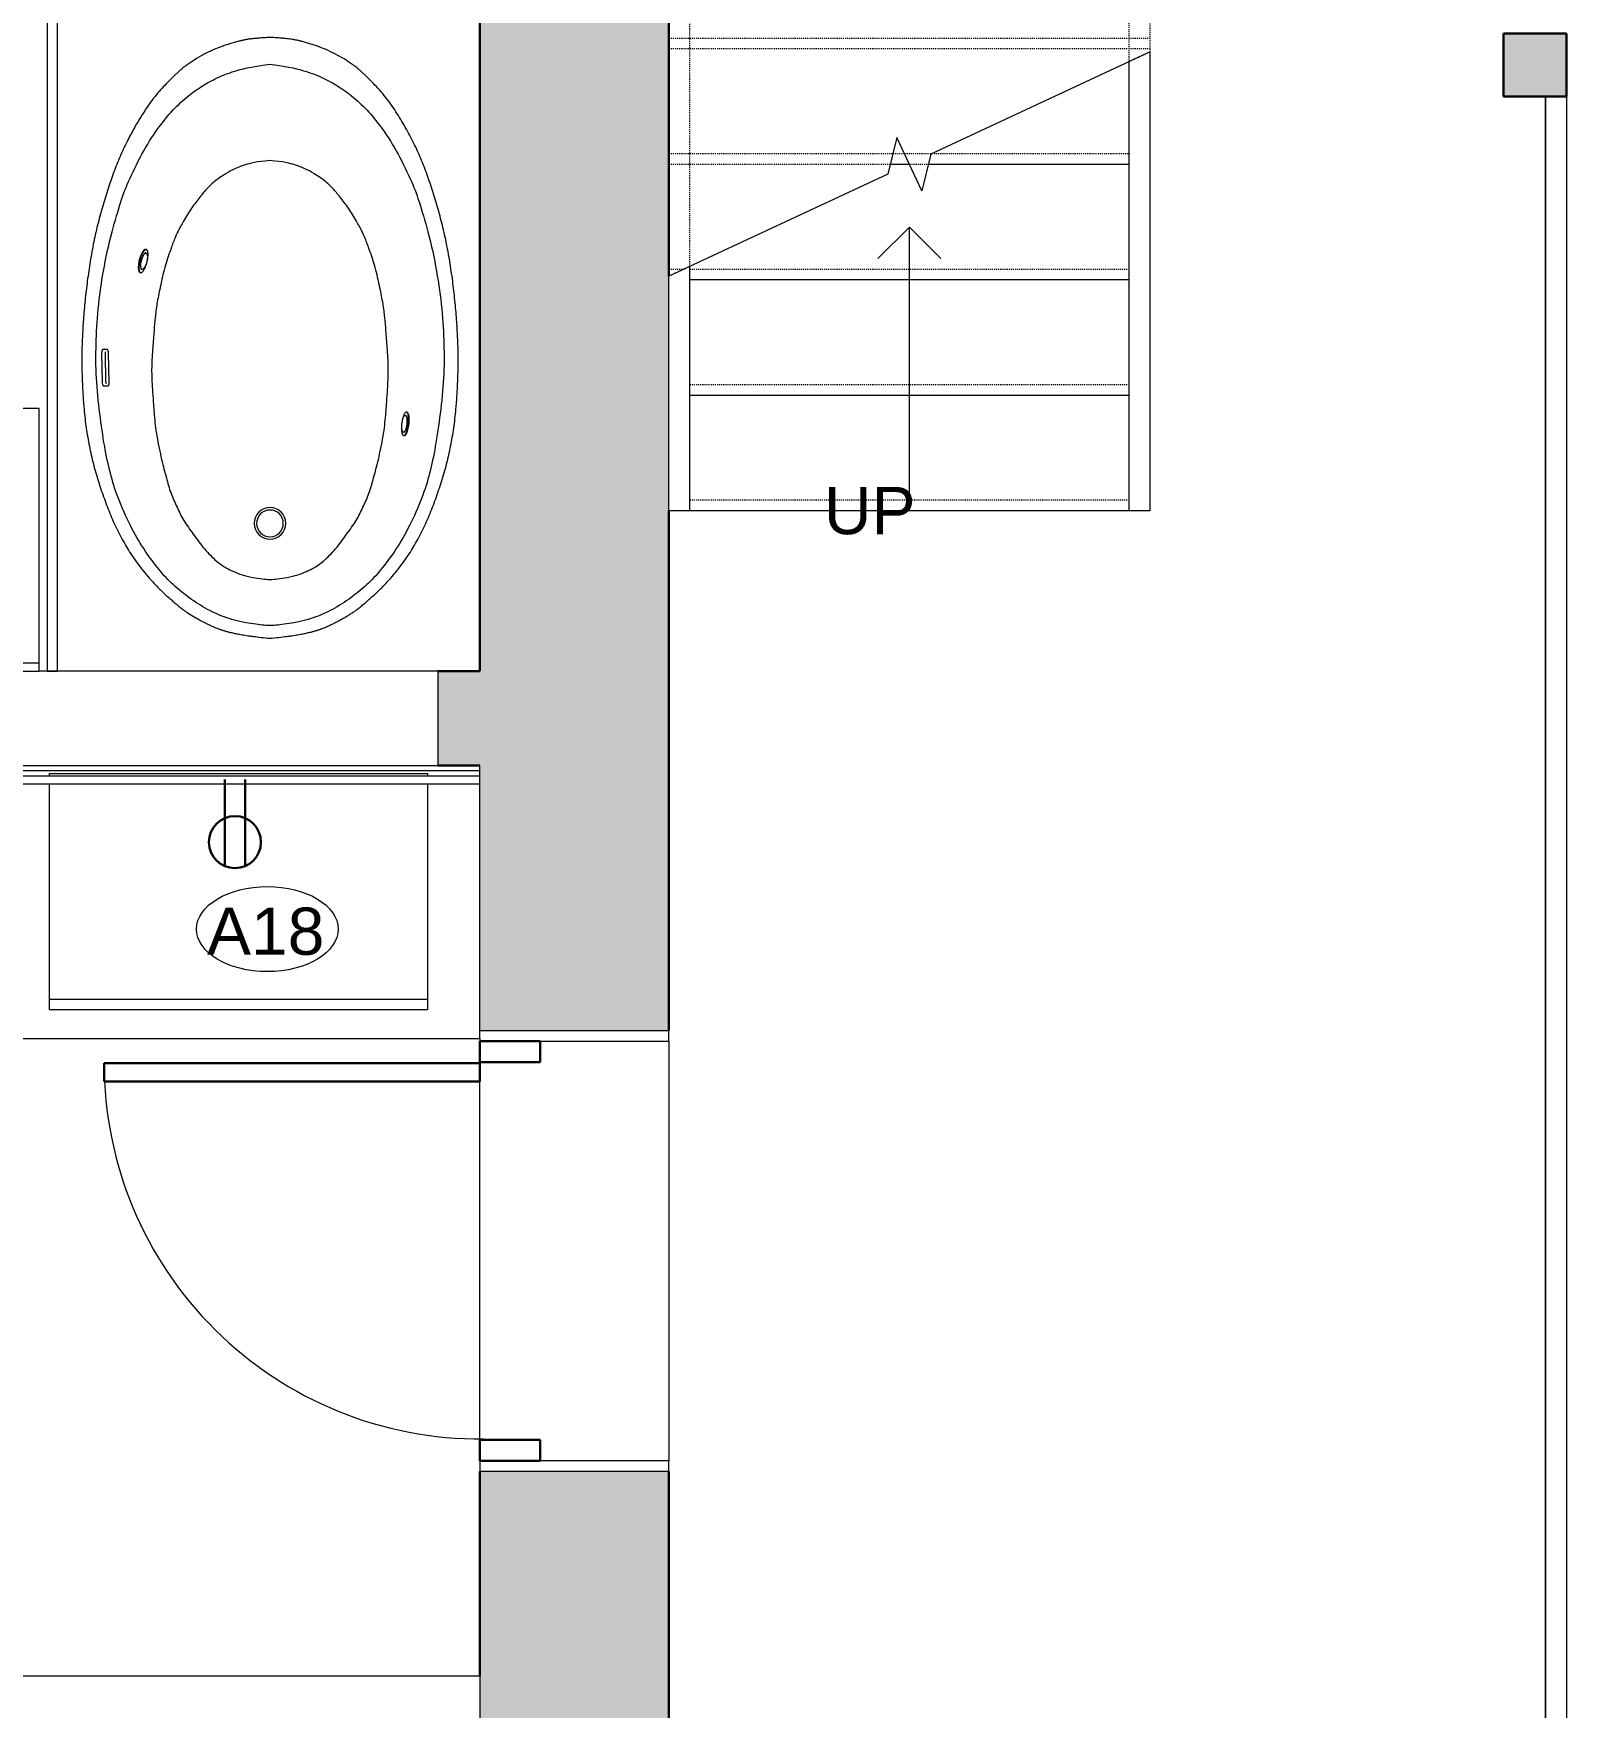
# Model space of a CAD drawing. Header units: inches. Extents: x -4688 to 1542, y -3558 to 978.
# Drawn here: x -814.6 to -668.5, y -882.7 to -723.2 of the extents above; entities that cross this region are included whole.
import ezdxf

# ---------------------------------------------------------------- set-up
doc = ezdxf.new("R2010")
doc.units = ezdxf.units.IN
doc.header["$MEASUREMENT"] = 0
doc.linetypes.add('Overhead 1_16_', pattern=[0.101562, 0.0625, -0.039062])
for name, color, linetype, lineweight in [('A-ANNO-NOTE', 131, 'Continuous', 40), ('A-COLS', 52, 'Continuous', 18), ('A-DOOR', 31, 'Continuous', 18), ('A-DOOR-FRAM', 31, 'Continuous', 30), ('A-FLOR-HRAL', 11, 'Continuous', 18), ('A-GLAZ-CURT', 52, 'Continuous', 9), ('A-WALL', 113, 'Continuous', 18), ('A-WALL-PATT', 111, 'Continuous', 18), ('P-SANR-FIXT', 6, 'Continuous', 9), ('Q-CASE', 31, 'Continuous', 9), ('Q-SPCQ', 91, 'Continuous', 9), ('Q-SPCQ-IDEN', 132, 'Continuous', 9), ('S-STRS', 31, 'Continuous', 18), ('S-STRS-ANNO', 31, 'Continuous', 9), ('S-STRS-IDEN', 31, 'Continuous', 9), ('S-STRS-MBND', 31, 'Continuous', 18)]:
    doc.layers.add(name, color=color, linetype=linetype, lineweight=lineweight)
doc.styles.add('Arial', font='arial.ttf', dxfattribs={"height": 4.5})
doc.styles.add('Swis721 Lt BT', font='swissl.ttf', dxfattribs={"height": 4.5})
pattern_1 = [(0, (0, 0), (15.36, 3.84), [0.634, -10.886, 0.634, -10.886, -61.44]), (0, (0, 0), (15.36, 3.84), [-23.04, 0.634, -22.406, 0.634, -10.886, -26.88]), (0, (0, 0), (15.36, 3.84), [-57.6, 0.634, -7.046, 0.634, -18.566]), (120, (5.76, 1.92), (-11.005538, 11.38215), [0.634, -10.886, 0.634, -10.886, -61.44]), (120, (5.76, 1.92), (-11.005538, 11.38215), [-23.04, 0.634, -22.406, 0.634, -10.886, -26.88]), (120, (5.76, 1.92), (-11.005538, 11.38215), [-57.6, 0.634, -7.046, 0.634, -18.566]), (240, (7.68, 9.6), (-4.354462, -15.22215), [0.634, -10.886, 0.634, -10.886, -61.44]), (240, (7.68, 9.6), (-4.354462, -15.22215), [-23.04, 0.634, -22.406, 0.634, -10.886, -26.88]), (240, (7.68, 9.6), (-4.354462, -15.22215), [-57.6, 0.634, -7.046, 0.634, -18.566])]

# ---------------------------------------------------------------- blocks, each defined once
blk = doc.blocks.new('Top Rail Type - Top Rail_Internal_-7020471-1st Floor Power _ Signal')
at = {"layer": 'A-FLOR-HRAL', "linetype": 'Overhead 1_16_', "lineweight": 9}
for p, q in [((-710.17, -725.86), (-710.17, -603.63)), ((-708.17, -724.93), (-708.17, -603.63))]:
    blk.add_line(p, q, dxfattribs=at)
at = {"layer": 'A-FLOR-HRAL', "lineweight": 9}
for p, q in [((-708.17, -724.93), (-710.17, -725.86)), ((-708.17, -768.63), (-708.17, -724.93)), ((-710.17, -768.63), (-710.17, -725.86)), ((-710.17, -768.63), (-708.17, -768.63))]:
    blk.add_line(p, q, dxfattribs=at)
blk = doc.blocks.new('Top Rail Type - Top Rail_Internal_-7020483-1st Floor Power _ Signal')
at = {"layer": 'A-FLOR-HRAL', "linetype": 'Overhead 1_16_', "lineweight": 9}
for p, q in [((-754.04, -746.32), (-754.04, -603.63)), ((-752.04, -745.39), (-752.04, -603.63))]:
    blk.add_line(p, q, dxfattribs=at)
at = {"layer": 'A-FLOR-HRAL', "lineweight": 9}
for p, q in [((-752.04, -745.39), (-754.04, -746.32)), ((-754.04, -768.63), (-754.04, -746.32)), ((-752.04, -768.63), (-752.04, -745.39)), ((-754.04, -768.63), (-752.04, -768.63))]:
    blk.add_line(p, q, dxfattribs=at)
blk = doc.blocks.new('Single Flush - D2 3_ X 7_3_-7388213-1st Floor Power _ Signal')
at = {"layer": 'A-DOOR', "lineweight": 30}
for p, q in [((16.15625, 44.8125), (16.15625, 9)), ((17.90625, 44.8125), (16.15625, 44.8125)), ((17.90625, 9), (17.90625, 44.8125)), ((16.15625, 9), (17.90625, 9))]:
    blk.add_line(p, q, dxfattribs=at)
at = {"layer": 'A-DOOR', "lineweight": 9}
blk.add_arc((17.90625, 9), 35.8125, 90, 180.5, dxfattribs=at)
at = {"layer": 'A-DOOR-FRAM'}
for p, q in [((-20, 3.25), (-20, 9)), ((-20, 9), (-18, 9)), ((-18, 3.25), (-18, 9)), ((18.000004, 3.25), (18.000004, 9)), ((18.000004, 9), (20.000004, 9)), ((20.000004, 3.25), (20.000004, 9)), ((-20, 3.25), (-18, 3.25)), ((18.000004, 3.25), (20.000004, 3.25))]:
    blk.add_line(p, q, dxfattribs=at)
blk = doc.blocks.new('System Panel - Glazed-7062502-1st Floor Power _ Signal')
at = {"layer": 'A-GLAZ-CURT', "lineweight": 18}
for p, q in [((36.87, 1.75), (-36.87, 1.75)), ((-36.87, 1.75), (-36.87, 0.75)), ((36.87, 0.75), (36.87, 1.75)), ((-36.87, 0.75), (36.87, 0.75))]:
    blk.add_line(p, q, dxfattribs=at)
blk = doc.blocks.new('downloadobjectfile_id_236f7131-f753-4b41-a4ac-6b6cf5932f67 - Bath tub-6664744-1st Floor Power _ Signal')
at = {"layer": 'P-SANR-FIXT'}
for p, q in [((-1.53, 16.05), (-4.15, 15.99)), ((-4.58, 15.85), (-4.58, 15.48)), ((-4.21, 15.32), (-1.45, 15.38)), ((-1.52, 15.72), (-4.15, 15.66)), ((-1.09, 15.55), (-1.1, 15.94)), ((6.24, 12.4), (6.23, 12.33)), ((8.41, 11.78), (8.42, 11.84))]:
    blk.add_line(p, q, dxfattribs=at)
for centre, radius, start, end in [((-4.14, 15.3), 0.361, 91.2564, 121.564), ((-1.51, 15.36), 0.361, 60.9489, 91.2564), ((-17.67, 0), 1.5, 360, 180), ((-17.67, 0), 1.27, 0, 180), ((-17.67, 0), 1.5, 180, 360), ((-17.67, 0), 1.27, 180, 0)]:
    blk.add_arc(centre, radius, start, end, dxfattribs=at)
for points, knots in [([(28.63, 0), (28.61, 0.2), (28.6, 0.48), (28.58, 0.81), (28.56, 1.05), (28.54, 1.26), (28.52, 1.45), (28.51, 1.62), (28.49, 1.79), (28.47, 1.94), (28.45, 2.07), (28.43, 2.2), (28.41, 2.33), (28.39, 2.44), (28.36, 2.55), (28.34, 2.65), (28.31, 2.76), (28.29, 2.87), (28.25, 3.01), (28.21, 3.18), (28.14, 3.41), (28.06, 3.71), (27.93, 4.11), (27.71, 4.76), (27.37, 5.6), (26.88, 6.57), (26.43, 7.3), (26.09, 7.81), (25.84, 8.15), (25.61, 8.44), (25.38, 8.7), (25.15, 8.95), (24.91, 9.19), (24.65, 9.45), (24.29, 9.81), (23.8, 10.29), (23.15, 10.85), (22.57, 11.3), (22.09, 11.64), (21.72, 11.88), (21.36, 12.12), (20.99, 12.35), (20.62, 12.58), (20.26, 12.79), (19.89, 13), (19.52, 13.2), (19.15, 13.4), (18.66, 13.65), (18.04, 13.95), (17.29, 14.29), (16.53, 14.61), (15.75, 14.9), (14.69, 15.28), (13.32, 15.72), (11.9, 16.13), (10.73, 16.44), (9.54, 16.72), (8, 17.02), (6.12, 17.32), (4.57, 17.52), (3.34, 17.65), (2.43, 17.73), (1.54, 17.8), (0.68, 17.85), (-0.13, 17.89), (-0.86, 17.92), (-1.51, 17.94), (-2.14, 17.94), (-2.84, 17.93), (-3.67, 17.91), (-4.61, 17.87), (-5.42, 17.83), (-6.07, 17.79), (-6.7, 17.73), (-7.78, 17.63), (-9.25, 17.42), (-10.67, 17.15), (-11.79, 16.89), (-12.64, 16.67), (-13.48, 16.42), (-14.32, 16.15), (-15.14, 15.86), (-16.2, 15.47), (-17.23, 15.06), (-18.26, 14.57), (-19.02, 14.18), (-19.74, 13.78), (-20.4, 13.38), (-21.04, 12.95), (-21.69, 12.48), (-22.38, 11.94), (-22.97, 11.43), (-23.46, 10.98), (-23.83, 10.62), (-24.2, 10.24), (-24.56, 9.85), (-24.91, 9.46), (-25.23, 9.09), (-25.52, 8.74), (-25.77, 8.43), (-25.99, 8.13), (-26.26, 7.75), (-26.5, 7.35), (-26.76, 6.89), (-26.96, 6.54), (-27.11, 6.24), (-27.23, 6.01), (-27.31, 5.84), (-27.39, 5.68), (-27.49, 5.46), (-27.59, 5.22), (-27.68, 5), (-27.73, 4.86), (-27.77, 4.76), (-27.8, 4.65), (-27.84, 4.53), (-27.88, 4.41), (-27.92, 4.28), (-27.96, 4.14), (-28, 3.99), (-28.04, 3.83), (-28.08, 3.65), (-28.13, 3.46), (-28.17, 3.26), (-28.21, 3.04), (-28.26, 2.79), (-28.3, 2.53), (-28.35, 2.24), (-28.39, 1.94), (-28.45, 1.49), (-28.53, 0.87), (-28.59, 0.3), (-28.62, 0)], [0, 0, 0, 0, 0.003049, 0.004573, 0.006098, 0.007622, 0.009146, 0.010671, 0.012195, 0.01372, 0.015244, 0.016768, 0.018293, 0.019817, 0.021341, 0.022866, 0.02439, 0.025915, 0.027439, 0.030488, 0.033537, 0.036585, 0.042683, 0.04878, 0.060976, 0.073171, 0.085366, 0.091463, 0.097561, 0.103659, 0.109756, 0.115854, 0.121951, 0.128049, 0.134146, 0.146341, 0.158537, 0.170732, 0.176829, 0.182927, 0.189024, 0.195122, 0.20122, 0.207317, 0.213415, 0.219512, 0.22561, 0.231707, 0.243902, 0.256098, 0.268293, 0.280488, 0.292683, 0.317073, 0.341463, 0.353659, 0.365854, 0.390244, 0.414634, 0.439024, 0.45122, 0.463415, 0.47561, 0.487805, 0.5, 0.512195, 0.52439, 0.536585, 0.54878, 0.560976, 0.573171, 0.585366, 0.591463, 0.597561, 0.609756, 0.634146, 0.658537, 0.670732, 0.682927, 0.695122, 0.707317, 0.719512, 0.731707, 0.756098, 0.768293, 0.780488, 0.792683, 0.804878, 0.817073, 0.829268, 0.841463, 0.853659, 0.859756, 0.865854, 0.871951, 0.878049, 0.884146, 0.890244, 0.896341, 0.902439, 0.908537, 0.914634, 0.926829, 0.932927, 0.939024, 0.945122, 0.948171, 0.95122, 0.954268, 0.957317, 0.963415, 0.966463, 0.967988, 0.969512, 0.971037, 0.972561, 0.974085, 0.97561, 0.977134, 0.978659, 0.980183, 0.981707, 0.983232, 0.984756, 0.98628, 0.987805, 0.989329, 0.990854, 0.992378, 0.993902, 0.996951, 1, 1, 1, 1]), ([(-27.41, 0), (-27.41, 0.17), (-27.39, 0.55), (-27.13, 2.64), (-26.63, 4.38), (-25.79, 6.2), (-24.61, 7.94), (-23.4, 9.44), (-21.88, 10.76), (-19.96, 12.16), (-17.98, 13.29), (-15.15, 14.56), (-12.92, 15.24), (-10.26, 15.8), (-7.17, 16.24), (-3.75, 16.6), (-0.55, 16.6), (2.72, 16.42), (6.45, 15.9), (9.78, 15.19), (13.29, 14.12), (14.76, 13.58), (18.1, 11.95), (19.97, 10.69), (21.67, 9.36), (23.1, 7.78), (23.97, 6.54), (24.83, 5.05), (25.43, 3.41), (25.81, 1.98), (26.08, 0)], [-5.618031, -5.618031, -5.618031, -5.618031, -5.544194, -5.424812, -5.260384, -5.095898, -4.928484, -4.760658, -4.585358, -4.400115, -4.184559, -3.970312, -3.743931, -3.517047, -3.259472, -2.988396, -2.713063, -2.428449, -2.138296, -1.837006, -1.597044, -1.348216, -1.138919, -0.913036, -0.731154, -0.569833, -0.420907, -0.282566, -0.145254, 0, 0, 0, 0]), ([(-4.15, 15.99), (-4.26, 15.99), (-4.4, 15.97), (-4.52, 15.92), (-4.56, 15.9), (-4.58, 15.87), (-4.58, 15.86), (-4.58, 15.85)], [0, 0, 0, 0, 0.444444, 0.666667, 0.777778, 0.888889, 1, 1, 1, 1]), ([(-1.1, 15.94), (-1.1, 15.95), (-1.11, 15.96), (-1.14, 15.98), (-1.18, 16), (-1.25, 16.02), (-1.37, 16.04), (-1.48, 16.05), (-1.53, 16.05)], [0, 0, 0, 0, 0.125, 0.25, 0.375, 0.5, 0.75, 1, 1, 1, 1]), ([(-4.58, 15.48), (-4.57, 15.46), (-4.57, 15.45), (-4.56, 15.43), (-4.56, 15.43), (-4.56, 15.42), (-4.55, 15.42), (-4.55, 15.41), (-4.54, 15.4), (-4.53, 15.4), (-4.53, 15.39), (-4.52, 15.39), (-4.51, 15.38), (-4.5, 15.38), (-4.49, 15.37), (-4.48, 15.37), (-4.46, 15.36), (-4.45, 15.35), (-4.43, 15.35), (-4.41, 15.34), (-4.39, 15.34), (-4.37, 15.33), (-4.35, 15.33), (-4.32, 15.33), (-4.29, 15.32), (-4.26, 15.32), (-4.23, 15.32), (-4.21, 15.32)], [0, 0, 0, 0, 0.041667, 0.057292, 0.080729, 0.104167, 0.125, 0.145833, 0.1875, 0.229167, 0.270833, 0.302083, 0.333333, 0.375, 0.416667, 0.458333, 0.5, 0.541667, 0.583333, 0.666667, 0.75, 0.791667, 0.833333, 0.875, 0.916667, 0.958333, 1, 1, 1, 1]), ([(-1.45, 15.38), (-1.43, 15.38), (-1.4, 15.38), (-1.36, 15.39), (-1.33, 15.39), (-1.31, 15.4), (-1.29, 15.4), (-1.27, 15.4), (-1.26, 15.41), (-1.24, 15.41), (-1.23, 15.42), (-1.21, 15.42), (-1.2, 15.43), (-1.18, 15.44), (-1.17, 15.44), (-1.16, 15.45), (-1.15, 15.46), (-1.14, 15.46), (-1.13, 15.47), (-1.13, 15.47), (-1.12, 15.48), (-1.11, 15.49), (-1.11, 15.49), (-1.1, 15.5), (-1.1, 15.51), (-1.1, 15.51), (-1.09, 15.52), (-1.09, 15.54), (-1.09, 15.55)], [0, 0, 0, 0, 0.041667, 0.083333, 0.125, 0.166667, 0.208333, 0.25, 0.291667, 0.333333, 0.375, 0.416667, 0.5, 0.541667, 0.583333, 0.625, 0.666667, 0.697917, 0.729167, 0.770833, 0.8125, 0.854167, 0.875, 0.895833, 0.916667, 0.942708, 0.958333, 1, 1, 1, 1]), ([(16.89, 0), (16.8, 1.27), (16.48, 2.48), (16.13, 3.34), (15.69, 4.17), (14.98, 5.22), (14.26, 6.02), (13.41, 6.67), (12.38, 7.51), (11.18, 8.22), (10.13, 8.79), (9.49, 9.08), (8.26, 9.53), (6.69, 10.07), (4.84, 10.46), (3.28, 10.79), (1.97, 10.94), (0.6, 11.06), (-0.86, 11.17), (-2.86, 11.31), (-4.35, 11.24), (-5.73, 11.15), (-7.46, 11.03), (-9.26, 10.84), (-11.69, 10.32), (-13.21, 9.91), (-14.78, 9.49), (-16.19, 8.83), (-17.34, 8.3), (-18.79, 7.24), (-20.02, 6.38), (-21.28, 5.13), (-21.9, 4.24), (-22.24, 3.5), (-22.59, 2.68), (-22.84, 1.69), (-22.94, 0.81), (-23, 0.26), (-23.03, 0)], [0, 0, 0, 0, 0.095825, 0.182513, 0.269753, 0.361199, 0.455897, 0.552236, 0.65743, 0.766411, 0.857986, 0.946942, 1.048984, 1.184003, 1.327218, 1.460629, 1.57966, 1.69493, 1.829456, 1.967274, 2.102928, 2.230917, 2.36765, 2.535001, 2.698079, 2.855999, 2.988228, 3.111669, 3.240091, 3.366918, 3.507968, 3.628876, 3.730864, 3.808196, 3.883993, 3.961779, 4.030158, 4.077503, 4.077503, 4.077503, 4.077503]), ([(6.23, 12.33), (6.22, 12.32), (6.22, 12.28), (6.24, 12.22), (6.29, 12.15), (6.37, 12.08), (6.47, 12.01), (6.63, 11.92), (6.87, 11.82), (7.21, 11.72), (7.67, 11.62), (8.08, 11.61), (8.33, 11.68), (8.39, 11.74), (8.41, 11.78)], [0, 0, 0, 0, 0.05, 0.1, 0.15, 0.2, 0.25, 0.3, 0.4, 0.5, 0.6, 0.8, 0.9, 1, 1, 1, 1]), ([(8.41, 11.78), (8.41, 11.8), (8.41, 11.83), (8.39, 11.9), (8.34, 11.96), (8.27, 12.03), (8.17, 12.1), (8.01, 12.19), (7.76, 12.3), (7.42, 12.4), (6.96, 12.49), (6.54, 12.51), (6.29, 12.43), (6.24, 12.37), (6.23, 12.33)], [0, 0, 0, 0, 0.05, 0.1, 0.15, 0.2, 0.25, 0.3, 0.4, 0.5, 0.6, 0.8, 0.9, 1, 1, 1, 1]), ([(6.23, 12.33), (6.23, 12.35), (6.25, 12.38), (6.31, 12.43), (6.39, 12.46), (6.49, 12.48), (6.61, 12.49), (6.8, 12.5), (7.07, 12.47), (7.42, 12.4), (7.88, 12.26), (8.24, 12.07), (8.4, 11.89), (8.42, 11.81), (8.41, 11.78)], [0, 0, 0, 0, 0.05, 0.1, 0.15, 0.2, 0.25, 0.3, 0.4, 0.5, 0.6, 0.8, 0.9, 1, 1, 1, 1]), ([(8.42, 11.84), (8.43, 11.85), (8.43, 11.89), (8.41, 11.95), (8.36, 12.02), (8.28, 12.09), (8.18, 12.15), (8.03, 12.24), (7.78, 12.35), (7.45, 12.46), (6.98, 12.55), (6.56, 12.56), (6.31, 12.49), (6.25, 12.43), (6.24, 12.4)], [0, 0, 0, 0, 0.05, 0.1, 0.15, 0.2, 0.25, 0.3, 0.4, 0.5, 0.6, 0.8, 0.9, 1, 1, 1, 1]), ([(8.09, 11.82), (8.09, 11.8), (8.08, 11.78), (8.05, 11.75), (8, 11.72), (7.94, 11.7), (7.86, 11.69), (7.73, 11.68), (7.47, 11.7), (7.05, 11.79), (6.68, 11.96), (6.52, 12.11), (6.5, 12.18), (6.52, 12.21)], [0, 0, 0, 0, 0.047619, 0.095238, 0.142857, 0.190476, 0.238095, 0.285714, 0.380952, 0.571429, 0.761905, 0.880952, 1, 1, 1, 1]), ([(8.09, 11.82), (8.1, 11.83), (8.1, 11.86), (8.09, 11.9), (8.06, 11.95), (8.01, 11.99), (7.94, 12.04), (7.84, 12.11), (7.6, 12.21), (7.18, 12.33), (6.78, 12.35), (6.56, 12.3), (6.52, 12.24), (6.52, 12.21)], [0, 0, 0, 0, 0.047619, 0.095238, 0.142857, 0.190476, 0.238095, 0.285714, 0.380952, 0.571429, 0.761905, 0.880952, 1, 1, 1, 1]), ([(6.52, 12.21), (6.52, 12.22), (6.54, 12.25), (6.58, 12.28), (6.65, 12.3), (6.76, 12.32), (7, 12.32), (7.44, 12.25), (7.85, 12.09), (8.06, 11.93), (8.1, 11.85), (8.09, 11.82)], [0, 0, 0, 0, 0.052632, 0.105263, 0.157895, 0.210526, 0.315789, 0.526316, 0.736842, 0.868421, 1, 1, 1, 1]), ([(6.52, 12.21), (6.52, 12.22), (6.54, 12.25), (6.58, 12.28), (6.65, 12.3), (6.73, 12.31), (6.82, 12.32), (6.97, 12.32), (7.25, 12.28), (7.67, 12.17), (7.97, 12.01), (8.08, 11.89), (8.1, 11.84), (8.09, 11.82)], [0, 0, 0, 0, 0.052632, 0.105263, 0.157895, 0.210526, 0.263158, 0.315789, 0.421053, 0.631579, 0.815789, 0.907895, 1, 1, 1, 1]), ([(-28.62, 0), (-28.59, -0.3), (-28.53, -0.87), (-28.45, -1.49), (-28.39, -1.94), (-28.35, -2.24), (-28.3, -2.53), (-28.26, -2.79), (-28.21, -3.04), (-28.17, -3.26), (-28.13, -3.46), (-28.08, -3.65), (-28.04, -3.83), (-28, -3.99), (-27.96, -4.14), (-27.92, -4.28), (-27.88, -4.41), (-27.84, -4.53), (-27.8, -4.65), (-27.77, -4.76), (-27.73, -4.86), (-27.68, -5), (-27.59, -5.22), (-27.47, -5.51), (-27.31, -5.84), (-27.14, -6.18), (-26.96, -6.54), (-26.76, -6.89), (-26.57, -7.24), (-26.38, -7.55), (-26.19, -7.85), (-25.99, -8.13), (-25.77, -8.43), (-25.52, -8.74), (-25.23, -9.09), (-24.91, -9.46), (-24.44, -9.98), (-23.95, -10.5), (-23.46, -10.98), (-22.97, -11.43), (-22.38, -11.94), (-21.69, -12.48), (-21.04, -12.95), (-20.4, -13.38), (-19.74, -13.78), (-19.02, -14.18), (-18.26, -14.57), (-17.49, -14.93), (-16.72, -15.26), (-15.93, -15.57), (-14.87, -15.96), (-13.76, -16.33), (-12.64, -16.67), (-11.51, -16.97), (-10.11, -17.27), (-8.67, -17.51), (-7.47, -17.66), (-6.7, -17.73), (-6.07, -17.79), (-5.42, -17.83), (-4.61, -17.87), (-3.67, -17.91), (-2.84, -17.93), (-2.14, -17.94), (-1.51, -17.94), (-0.86, -17.92), (-0.13, -17.89), (0.68, -17.85), (1.54, -17.8), (2.43, -17.73), (3.64, -17.62), (5.19, -17.45), (7.06, -17.18), (8.93, -16.85), (10.74, -16.44), (12.48, -15.97), (14.15, -15.46), (15.49, -15), (16.53, -14.61), (17.55, -14.19), (18.78, -13.61), (20.01, -12.94), (20.99, -12.36), (21.73, -11.89), (22.45, -11.39), (23.15, -10.85), (23.8, -10.29), (24.29, -9.81), (24.65, -9.45), (24.91, -9.19), (25.15, -8.95), (25.38, -8.7), (25.61, -8.44), (25.84, -8.15), (26.09, -7.81), (26.41, -7.34), (26.81, -6.68), (27.25, -5.84), (27.63, -4.97), (27.89, -4.25), (28.06, -3.69), (28.16, -3.36), (28.23, -3.1), (28.27, -2.95), (28.3, -2.83), (28.33, -2.7), (28.36, -2.55), (28.4, -2.39), (28.42, -2.25), (28.44, -2.1), (28.47, -1.91), (28.51, -1.62), (28.54, -1.31), (28.57, -0.94), (28.6, -0.5), (28.62, -0.17), (28.63, 0)], [0, 0, 0, 0, 0.003049, 0.006098, 0.007622, 0.009146, 0.010671, 0.012195, 0.01372, 0.015244, 0.016768, 0.018293, 0.019817, 0.021341, 0.022866, 0.02439, 0.025915, 0.027439, 0.028963, 0.030488, 0.032012, 0.033537, 0.036585, 0.042683, 0.04878, 0.054878, 0.060976, 0.067073, 0.073171, 0.079268, 0.085366, 0.091463, 0.097561, 0.103659, 0.109756, 0.115854, 0.121951, 0.134146, 0.140244, 0.146341, 0.158537, 0.170732, 0.182927, 0.195122, 0.207317, 0.219512, 0.231707, 0.243902, 0.256098, 0.268293, 0.280488, 0.304878, 0.317073, 0.329268, 0.353659, 0.378049, 0.390244, 0.402439, 0.408537, 0.414634, 0.426829, 0.439024, 0.45122, 0.463415, 0.47561, 0.487805, 0.5, 0.512195, 0.52439, 0.536585, 0.54878, 0.573171, 0.597561, 0.621951, 0.646341, 0.670732, 0.695122, 0.719512, 0.731707, 0.743902, 0.768293, 0.792683, 0.804878, 0.817073, 0.829268, 0.841463, 0.853659, 0.865854, 0.871951, 0.878049, 0.884146, 0.890244, 0.896341, 0.902439, 0.908537, 0.914634, 0.925305, 0.935976, 0.946646, 0.957317, 0.962652, 0.967988, 0.970655, 0.973323, 0.974657, 0.975991, 0.978659, 0.981326, 0.98266, 0.983994, 0.986662, 0.989329, 0.991997, 0.994665, 0.997332, 1, 1, 1, 1]), ([(26.08, 0), (25.81, -1.98), (25.43, -3.41), (24.83, -5.05), (23.97, -6.54), (23.1, -7.78), (21.67, -9.36), (19.97, -10.69), (18.1, -11.95), (14.76, -13.58), (13.29, -14.12), (9.78, -15.19), (6.45, -15.9), (2.72, -16.42), (-0.55, -16.6), (-3.75, -16.6), (-7.17, -16.24), (-10.26, -15.8), (-12.92, -15.24), (-15.15, -14.56), (-17.98, -13.29), (-19.96, -12.16), (-21.88, -10.76), (-23.4, -9.44), (-24.61, -7.94), (-25.79, -6.2), (-26.63, -4.38), (-27.13, -2.64), (-27.39, -0.55), (-27.41, -0.17), (-27.41, 0)], [-5.618031, -5.618031, -5.618031, -5.618031, -5.472777, -5.335466, -5.197124, -5.048198, -4.886878, -4.704995, -4.479113, -4.269816, -4.020987, -3.781025, -3.479735, -3.189582, -2.904969, -2.629635, -2.35856, -2.100984, -1.8741, -1.647719, -1.433473, -1.217917, -1.032673, -0.857374, -0.689547, -0.522133, -0.357647, -0.193219, -0.073837, 0, 0, 0, 0]), ([(-23.03, 0), (-23, -0.26), (-22.94, -0.81), (-22.84, -1.69), (-22.59, -2.68), (-22.24, -3.5), (-21.9, -4.24), (-21.28, -5.13), (-20.02, -6.38), (-18.79, -7.24), (-17.34, -8.3), (-16.19, -8.83), (-14.78, -9.49), (-13.21, -9.91), (-11.69, -10.32), (-9.26, -10.84), (-7.46, -11.03), (-5.73, -11.15), (-4.35, -11.24), (-2.86, -11.31), (-0.86, -11.17), (0.6, -11.06), (1.97, -10.94), (3.28, -10.79), (4.84, -10.46), (6.69, -10.07), (8.26, -9.53), (9.49, -9.08), (10.13, -8.79), (11.18, -8.22), (12.38, -7.51), (13.41, -6.67), (14.26, -6.02), (14.98, -5.22), (15.69, -4.17), (16.13, -3.34), (16.48, -2.48), (16.8, -1.27), (16.89, 0)], [0, 0, 0, 0, 0.047345, 0.115723, 0.19351, 0.269307, 0.346639, 0.448626, 0.569535, 0.710585, 0.837412, 0.965834, 1.089275, 1.221504, 1.379424, 1.542502, 1.709853, 1.846586, 1.974575, 2.110229, 2.248047, 2.382573, 2.497843, 2.616873, 2.750285, 2.893499, 3.028519, 3.130561, 3.219517, 3.311092, 3.420073, 3.525267, 3.621606, 3.716304, 3.80775, 3.89499, 3.981678, 4.077503, 4.077503, 4.077503, 4.077503]), ([(-7.08, -13.03), (-7.07, -13.02), (-7.07, -12.99), (-7.08, -12.94), (-7.12, -12.89), (-7.18, -12.84), (-7.26, -12.79), (-7.39, -12.73), (-7.69, -12.62), (-8.23, -12.52), (-8.85, -12.52), (-9.18, -12.59), (-9.3, -12.68), (-9.31, -12.74), (-9.3, -12.76)], [0, 0, 0, 0, 0.043478, 0.086957, 0.130435, 0.173913, 0.217391, 0.26087, 0.347826, 0.521739, 0.695652, 0.847826, 0.923913, 1, 1, 1, 1]), ([(-8.99, -12.73), (-8.99, -12.71), (-8.99, -12.69), (-8.96, -12.66), (-8.92, -12.63), (-8.86, -12.61), (-8.79, -12.59), (-8.68, -12.57), (-8.44, -12.55), (-8.03, -12.58), (-7.62, -12.69), (-7.43, -12.79), (-7.37, -12.87), (-7.37, -12.9), (-7.38, -12.92)], [0, 0, 0, 0, 0.045455, 0.090909, 0.136364, 0.181818, 0.227273, 0.272727, 0.363636, 0.545455, 0.727273, 0.863636, 0.931818, 1, 1, 1, 1]), ([(-7.38, -12.92), (-7.38, -12.93), (-7.39, -12.95), (-7.44, -12.99), (-7.5, -13.01), (-7.57, -13.03), (-7.67, -13.05), (-7.81, -13.06), (-8.09, -13.06), (-8.52, -13), (-8.83, -12.89), (-8.96, -12.79), (-8.99, -12.75), (-8.99, -12.73)], [0, 0, 0, 0, 0.052632, 0.105263, 0.157895, 0.210526, 0.263158, 0.315789, 0.421053, 0.631579, 0.815789, 0.907895, 1, 1, 1, 1]), ([(-8.99, -12.73), (-8.99, -12.74), (-8.99, -12.76), (-8.98, -12.8), (-8.94, -12.83), (-8.9, -12.87), (-8.83, -12.91), (-8.72, -12.95), (-8.5, -13.03), (-8.09, -13.09), (-7.67, -13.09), (-7.46, -13.03), (-7.39, -12.97), (-7.37, -12.94), (-7.38, -12.92)], [0, 0, 0, 0, 0.045455, 0.090909, 0.136364, 0.181818, 0.227273, 0.272727, 0.363636, 0.545455, 0.727273, 0.863636, 0.931818, 1, 1, 1, 1]), ([(-7.38, -12.92), (-7.38, -12.93), (-7.39, -12.96), (-7.44, -12.99), (-7.5, -13.01), (-7.57, -13.03), (-7.67, -13.05), (-7.81, -13.06), (-8.09, -13.06), (-8.52, -13), (-8.83, -12.89), (-8.96, -12.79), (-8.99, -12.75), (-8.99, -12.73)], [0, 0, 0, 0, 0.052632, 0.105263, 0.157895, 0.210526, 0.263158, 0.315789, 0.421053, 0.631579, 0.815789, 0.907895, 1, 1, 1, 1]), ([(-9.3, -12.77), (-9.31, -12.78), (-9.32, -12.81), (-9.3, -12.86), (-9.26, -12.91), (-9.2, -12.96), (-9.12, -13.01), (-8.99, -13.07), (-8.69, -13.17), (-8.15, -13.27), (-7.54, -13.28), (-7.21, -13.21), (-7.09, -13.11), (-7.07, -13.06), (-7.08, -13.03)], [0, 0, 0, 0, 0.043478, 0.086957, 0.130435, 0.173913, 0.217391, 0.26087, 0.347826, 0.521739, 0.695652, 0.847826, 0.923913, 1, 1, 1, 1]), ([(-9.3, -12.76), (-9.3, -12.78), (-9.28, -12.82), (-9.23, -12.88), (-9.14, -12.93), (-9.03, -12.99), (-8.9, -13.04), (-8.7, -13.1), (-8.3, -13.19), (-7.72, -13.23), (-7.24, -13.17), (-7.1, -13.08), (-7.08, -13.03)], [0, 0, 0, 0, 0.055556, 0.111111, 0.166667, 0.222222, 0.277778, 0.333333, 0.444444, 0.666667, 0.833333, 1, 1, 1, 1]), ([(-7.08, -13.03), (-7.09, -13.05), (-7.11, -13.08), (-7.18, -13.12), (-7.27, -13.16), (-7.43, -13.19), (-7.68, -13.22), (-8.04, -13.21), (-8.54, -13.15), (-8.98, -13.03), (-9.24, -12.88), (-9.3, -12.8), (-9.3, -12.77)], [0, 0, 0, 0, 0.055556, 0.111111, 0.166667, 0.222222, 0.333333, 0.444444, 0.555556, 0.777778, 0.888889, 1, 1, 1, 1])]:
    blk.add_open_spline(points, degree=3, knots=knots, dxfattribs=at)
blk = doc.blocks.new('C-Counter Top - ADJ HEIGHT-7324367-1st Floor Power _ Signal')
at = {"layer": 'Q-CASE'}
for p, q in [((1.51, 0), (-47.26, 0)), ((-47.26, 0), (-47.26, -0.75)), ((1.51, -0.75), (1.51, 0)), ((-47.26, -0.75), (-47.26, -25)), ((-47.26, -0.75), (-41.99, -0.75)), ((-4.17, -0.75), (1.51, -0.75)), ((1.51, -25), (1.51, -0.75)), ((-47.26, -25), (1.51, -25))]:
    blk.add_line(p, q, dxfattribs=at)
blk = doc.blocks.new('C-Counter Top - ADJ HEIGHT-7388183-1st Floor Power _ Signal')
at = {"layer": 'Q-CASE'}
for p, q in [((-43.8, 0), (-47.26, 0)), ((-47.26, 0), (-47.26, -0.75)), ((-34.8, 0), (-39.8, 0)), ((-22.8, 0), (-30.8, 0)), ((-13.8, 0), (-18.8, 0)), ((158.7, 0), (-9.8, 0)), ((158.7, -0.75), (158.7, 0)), ((-47.26, -0.75), (-47.26, -25)), ((-47.26, -0.75), (-43.8, -0.75)), ((-39.8, -0.75), (-37.74, -0.75)), ((-36.87, -0.75), (-34.8, -0.75)), ((-30.8, -0.75), (-22.8, -0.75)), ((-18.8, -0.75), (-16.74, -0.75)), ((-15.87, -0.75), (-13.8, -0.75)), ((-9.8, -0.75), (158.7, -0.75)), ((158.7, -25), (158.7, -0.75)), ((-47.26, -25), (-43.5, -25)), ((-43.43, -25), (-42.97, -25)), ((-42.89, -25), (-41.86, -25)), ((-41.41, -25), (-40.38, -25)), ((-40.31, -25), (-39.84, -25)), ((-39.77, -25), (-34.84, -25)), ((-34.76, -25), (-34.3, -25)), ((-34.23, -25), (-33.2, -25)), ((-32.75, -25), (-31.72, -25)), ((-31.64, -25), (-31.18, -25)), ((-31.11, -25), (-22.5, -25)), ((-22.43, -25), (-21.97, -25)), ((-21.89, -25), (-20.86, -25)), ((-20.41, -25), (-19.38, -25)), ((-19.31, -25), (-18.84, -25)), ((-18.77, -25), (-13.84, -25)), ((-13.76, -25), (-13.3, -25)), ((-13.23, -25), (-12.2, -25)), ((-11.75, -25), (-10.72, -25)), ((-10.64, -25), (-10.18, -25)), ((-10.11, -25), (158.7, -25))]:
    blk.add_line(p, q, dxfattribs=at)
blk = doc.blocks.new('A-Dishwasher - Ice Machine-7408514-1st Floor Power _ Signal')
at = {"layer": 'Q-SPCQ'}
for p, q in [((-18, 11), (-18, 11.25)), ((-18, 11.25), (18, 11.25)), ((18, 11.25), (18, 11)), ((-18, -10.25), (-18, 10.25)), ((18, 10.25), (18, -10.25)), ((-18, -11.25), (-18, -10.25)), ((-18, -10.25), (18, -10.25)), ((-18, -10.25), (18, -10.25)), ((18, -10.25), (18, -11.25)), ((-18, -11.25), (18, -11.25))]:
    blk.add_line(p, q, dxfattribs=at)
blk = doc.blocks.new('Top Rail Type - Top Rail_Internal_-8311756-1st Floor Power _ Signal')
at = {"layer": 'A-FLOR-HRAL', "lineweight": 9}
for p, q in [((-670.48, -903.19), (-670.48, -729.19)), ((-668.48, -729.19), (-668.48, -903.19))]:
    blk.add_line(p, q, dxfattribs=at)
blk = doc.blocks.new('Top Rail Type - Top Rail_Internal_-V134-1st Floor Power _ Signal')
at = {"layer": 'A-FLOR-HRAL', "lineweight": 9}
for p, q in [((-670.48, -729.19), (-670.48, -903.19)), ((-668.48, -729.19), (-668.48, -903.19))]:
    blk.add_line(p, q, dxfattribs=at)
blk = doc.blocks.new('Appliance_Specialty Equipment Tag - Standard-3515593-1st Floor Power _ Signal')
at = {"layer": 'Q-SPCQ-IDEN'}
blk.add_ellipse((-0.0499, 0.0037), major_axis=(-0.1406, 0), ratio=0.600473, dxfattribs=at)

msp = doc.modelspace()

# ---------------------------------------------------------------- hatches: boundary and pattern name
at = {"layer": 'A-COLS'}
msp.add_hatch(color=250, dxfattribs=at).paths.add_polyline_path([(-668.48, -729.19), (-668.48, -723.19), (-674.48, -723.19), (-674.48, -729.19)], flags=0)
at = {"layer": 'A-WALL-PATT', "lineweight": 9}
h = msp.add_hatch(color=7, dxfattribs=at)
h.paths.add_polyline_path([(-770.3, -1262.19), (-754.04, -1262.19), (-754.04, -1160.48), (-772.04, -1160.48), (-772.04, -1262.19)], flags=0)
h.paths.add_polyline_path([(-754.04, -1120.48), (-754.04, -1093.3), (-772.04, -1093.3), (-772.04, -1120.48)], flags=0)
h.paths.add_polyline_path([(-754.04, -1053.3), (-754.04, -1004.19), (-772.04, -1004.19), (-772.04, -1053.3)], flags=0)
h.paths.add_polyline_path([(-754.04, -962.19), (-754.04, -860.19), (-772.04, -860.19), (-772.04, -962.19), (-770.3, -962.19)], flags=0)
h.paths.add_polyline_path([(-772.04, -818.19), (-754.04, -818.19), (-754.04, -716.19), (-772.04, -716.19), (-772.04, -805.12)], flags=0)
h.paths.add_polyline_path([(-770.3, -674.19), (-754.04, -674.19), (-754.04, -571), (-772.04, -571), (-772.04, -674.19)], flags=0)
h.paths.add_polyline_path([(-754.04, -530.75), (-754.04, -428.19), (-772.04, -428.19), (-772.04, -530.75)], flags=0)
h.paths.add_polyline_path([(-754.04, -386.19), (-754.04, -278.19), (-772.04, -278.19), (-772.04, -386.19)], flags=0)
h.paths.add_polyline_path([(-754.04, -236.19), (-754.04, -129.09), (-772.04, -129.09), (-772.04, -236.19), (-770.3, -236.19)], flags=0)
h.paths.add_polyline_path([(-772.04, -88.75), (-754.04, -88.75), (-754.04, 16.25), (-772.04, 16.25), (-772.04, -72.84)], flags=0)
h = msp.add_hatch(color=7, dxfattribs=at)
h.paths.add_polyline_path([(-772.04, -792.93), (-772.04, -783.93), (-776.04, -783.93), (-776.04, -792.93)], flags=0)
h.paths.add_polyline_path([(-823.84, -792.93), (-816.04, -792.93), (-816.04, -783.93), (-1017.06, -783.93), (-1017.06, -792.93), (-850.61, -792.93)], flags=0)
h = msp.add_hatch(dxfattribs=at)
h.set_pattern_fill('FP_1', color=256, style=0, pattern_type=2)
h.set_pattern_definition(pattern_1)
h.paths.add_polyline_path([(-772.04, -793.43), (-772.04, -792.93), (-1017.06, -792.93), (-1017.06, -793.43), (-797.07, -793.43)], flags=0)
h = msp.add_hatch(dxfattribs=at)
h.set_pattern_fill('FP_1', color=256, style=0, pattern_type=2)
h.set_pattern_definition(pattern_1)
h.paths.add_polyline_path([(-772.04, -793.93), (-772.04, -793.43), (-1017.06, -793.43), (-1017.06, -793.93), (-974.54, -793.93), (-974.54, -793.68), (-970.54, -793.68), (-970.54, -793.93), (-965.54, -793.93), (-965.54, -793.68), (-961.54, -793.68), (-961.54, -793.93), (-953.54, -793.93), (-953.54, -793.68), (-949.54, -793.68), (-949.54, -793.93), (-944.54, -793.93), (-944.54, -793.68), (-940.54, -793.68), (-940.54, -793.93), (-857.04, -793.93), (-857.04, -793.68), (-821.04, -793.68), (-821.04, -793.93), (-813.04, -793.93), (-813.04, -793.68), (-777.04, -793.68), (-777.04, -793.93)], flags=0)

# ---------------------------------------------------------------- linework, layer by layer
at = {"layer": 'A-ANNO-NOTE', "lineweight": 30}
for p, q in [((-796.34, -794.25), (-796.34, -802.52)), ((-794.42, -794.25), (-794.42, -802.52))]:
    msp.add_line(p, q, dxfattribs=at)
msp.add_circle((-795.38, -800.23), 2.48, dxfattribs=at)
at = {"layer": 'A-COLS', "color": 8, "lineweight": 30}
for p, q in [((-668.48, -723.19), (-674.48, -723.19)), ((-674.48, -723.19), (-674.48, -729.19)), ((-668.48, -729.19), (-668.48, -723.19)), ((-674.48, -729.19), (-668.48, -729.19))]:
    msp.add_line(p, q, dxfattribs=at)
at = {"layer": 'A-WALL', "color": 8, "lineweight": 30}
for p, q in [((-772.04, -716.19), (-772.04, -783.93)), ((-754.04, -746.32), (-754.04, -716.19)), ((-754.04, -818.19), (-754.04, -768.63)), ((-772.04, -783.93), (-776.04, -783.93)), ((-776.04, -792.93), (-772.04, -792.93)), ((-772.04, -860.19), (-772.04, -879.68)), ((-754.04, -962.19), (-754.04, -860.19))]:
    msp.add_line(p, q, dxfattribs=at)
at = {"layer": 'A-WALL'}
for p, q in [((-776.04, -783.93), (-814.04, -783.93)), ((-772.04, -793.43), (-1017.06, -793.43)), ((-816.04, -792.93), (-776.04, -792.93)), ((-772.04, -793.93), (-772.04, -792.93)), ((-754.04, -819.18), (-754.04, -818.19)), ((-772.04, -818.93), (-772.04, -819.18)), ((-772.04, -819.18), (-754.04, -819.18)), ((-754.04, -859.18), (-772.04, -859.18)), ((-772.04, -859.18), (-772.04, -860.19)), ((-754.04, -860.19), (-754.04, -859.18)), ((-772.04, -879.68), (-1017.06, -879.68))]:
    msp.add_line(p, q, dxfattribs=at)
at = {"layer": 'A-WALL', "lineweight": 9}
for p, q in [((-776.04, -783.93), (-776.04, -792.93)), ((-772.04, -818.19), (-754.04, -818.19)), ((-772.04, -859.18), (-772.04, -819.18)), ((-754.04, -819.18), (-754.04, -859.18)), ((-754.04, -860.19), (-772.04, -860.19))]:
    msp.add_line(p, q, dxfattribs=at)
at = {"layer": 'A-WALL', "color": 55}
msp.add_line((-772.04, -879.68), (-772.04, -885.68), dxfattribs=at)
at = {"layer": 'S-STRS', "linetype": 'Overhead 1_16_', "lineweight": 9}
for p, q in [((-732.67, -734.63), (-731.57, -734.63)), ((-728.96, -734.63), (-710.17, -734.63)), ((-752.04, -745.63), (-710.17, -745.63)), ((-752.04, -756.63), (-710.17, -756.63)), ((-752.04, -767.63), (-710.17, -767.63))]:
    msp.add_line(p, q, dxfattribs=at)
at = {"layer": 'S-STRS', "lineweight": 9}
for p, q in [((-732.91, -735.63), (-731.11, -735.63)), ((-729.3, -735.63), (-710.17, -735.63)), ((-752.04, -746.63), (-710.17, -746.63)), ((-752.04, -757.63), (-710.17, -757.63)), ((-752.04, -768.63), (-710.17, -768.63))]:
    msp.add_line(p, q, dxfattribs=at)
at = {"layer": 'S-STRS-ANNO'}
for p, q in [((-731.11, -741.63), (-734.11, -744.63)), ((-731.11, -746.63), (-731.11, -741.63)), ((-731.11, -741.63), (-728.11, -744.63)), ((-731.11, -757.63), (-731.11, -746.63)), ((-731.11, -768.63), (-731.11, -757.63))]:
    msp.add_line(p, q, dxfattribs=at)
at = {"layer": 'S-STRS-MBND', "linetype": 'Overhead 1_16_', "lineweight": 9}
for p, q in [((-754.04, -729.4), (-754.04, -592.63)), ((-708.17, -724.93), (-708.17, -592.63)), ((-754.04, -723.63), (-708.17, -723.63)), ((-754.04, -724.63), (-708.17, -724.63)), ((-754.04, -734.63), (-732.67, -734.63)), ((-731.57, -734.63), (-728.96, -734.63)), ((-754.04, -735.63), (-732.91, -735.63)), ((-731.11, -735.63), (-729.3, -735.63)), ((-754.04, -745.63), (-752.55, -745.63))]:
    msp.add_line(p, q, dxfattribs=at)
at = {"layer": 'S-STRS-MBND', "lineweight": 9}
for p, q in [((-708.17, -724.93), (-729.07, -734.68)), ((-732.3, -733.08), (-733.15, -736.58)), ((-729.92, -738.18), (-732.3, -733.08)), ((-729.07, -734.68), (-729.92, -738.18)), ((-733.15, -736.58), (-754.04, -746.32))]:
    msp.add_line(p, q, dxfattribs=at)

# ---------------------------------------------------------------- block references
at = {"layer": 'A-DOOR', "rotation": 89.99999999999991}
msp.add_blockref('Single Flush - D2 3_ X 7_3_-7388213-1st Floor Power _ Signal', (-763.04, -839.18), dxfattribs=at)
at = {"layer": 'A-FLOR-HRAL', "lineweight": 9}
for name in ['Top Rail Type - Top Rail_Internal_-8311756-1st Floor Power _ Signal', 'Top Rail Type - Top Rail_Internal_-V134-1st Floor Power _ Signal', 'Top Rail Type - Top Rail_Internal_-7020471-1st Floor Power _ Signal', 'Top Rail Type - Top Rail_Internal_-7020483-1st Floor Power _ Signal']:
    msp.add_blockref(name, (0, 0), dxfattribs=at)
at = {"layer": 'A-GLAZ-CURT', "rotation": 269.9999999999999}
msp.add_blockref('System Panel - Glazed-7062502-1st Floor Power _ Signal', (-814.04, -747.06), dxfattribs=at)
at = {"layer": 'P-SANR-FIXT', "rotation": 89.9999999999999}
msp.add_blockref('downloadobjectfile_id_236f7131-f753-4b41-a4ac-6b6cf5932f67 - Bath tub-6664744-1st Floor Power _ Signal', (-792.04, -752.19), dxfattribs=at)
at = {"layer": 'Q-CASE', "rotation": 180}
msp.add_blockref('C-Counter Top - ADJ HEIGHT-7324367-1st Floor Power _ Signal', (-861.31, -783.93), dxfattribs=at)
at = {"layer": 'Q-CASE'}
msp.add_blockref('C-Counter Top - ADJ HEIGHT-7388183-1st Floor Power _ Signal', (-930.74, -793.93), dxfattribs=at)
at = {"layer": 'Q-SPCQ'}
msp.add_blockref('A-Dishwasher - Ice Machine-7408514-1st Floor Power _ Signal', (-795.04, -804.93), dxfattribs=at)
at = {"layer": 'Q-SPCQ-IDEN', "xscale": 47.99999999999997, "yscale": 47.99999999999997, "zscale": 47.99999999999997}
msp.add_blockref('Appliance_Specialty Equipment Tag - Standard-3515593-1st Floor Power _ Signal', (-789.9, -808.69), dxfattribs=at)

# ---------------------------------------------------------------- texts
at = {"layer": 'Q-SPCQ-IDEN', "insert": (-798.04, -806.46), "char_height": 4.5, "width": 13.635, "attachment_point": 1, "style": 'Arial'}
msp.add_mtext('A18', dxfattribs=at)
at = {"layer": 'S-STRS-IDEN', "insert": (-739.25, -766.39), "char_height": 4.5, "width": 9.7692, "attachment_point": 1, "line_spacing_factor": 1.005062, "style": 'Swis721 Lt BT'}
msp.add_mtext('UP', dxfattribs=at)

doc.saveas('drawing.dxf')
